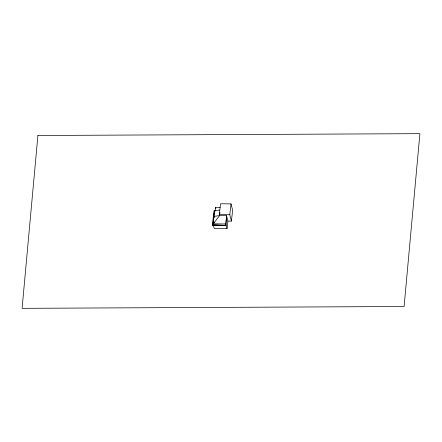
<?xml version="1.0" encoding="UTF-8"?>
<svg xmlns="http://www.w3.org/2000/svg" width="442" height="442" viewBox="0 0 442 442"><rect width="100%" height="100%" fill="white"/><g stroke="black" fill="none" stroke-linecap="round" stroke-linejoin="round"><path stroke-width="0.66" d="M225.752 225.298L212.889 225.138L214.558 210.69L213.055 223.829L214.204 228.398L227.05 228.558L225.901 223.983L226.586 215.702L219.569 215.619L213.895 216.359L214.221 217.663M226.586 215.702L225.752 225.519L212.375 224.984L214 210.79L219.586 210.033M215.132 211.248L215.574 207.348L220.16 207.403M219.547 215.779L219.309 214.597L220.552 203.762L231.028 203.889L232.636 210.287L231.398 221.127L227.906 221.088L226.757 216.514M219.785 213.729L219.928 212.469M227.05 228.558L227.906 221.088M231.398 221.127L229.79 214.724L231.028 203.889M220.492 225.232L225.735 225.442L212.375 224.984L219.569 215.619M214.398 222.348L213.055 223.829L225.901 223.983M219.309 214.597L229.79 214.724M212.933 224.928L212.375 224.984M215.574 207.348L215.851 208.442M37.907 135.495L22.1 308.339L404.099 306.505L419.9 133.661L37.907 135.495"/></g></svg>
